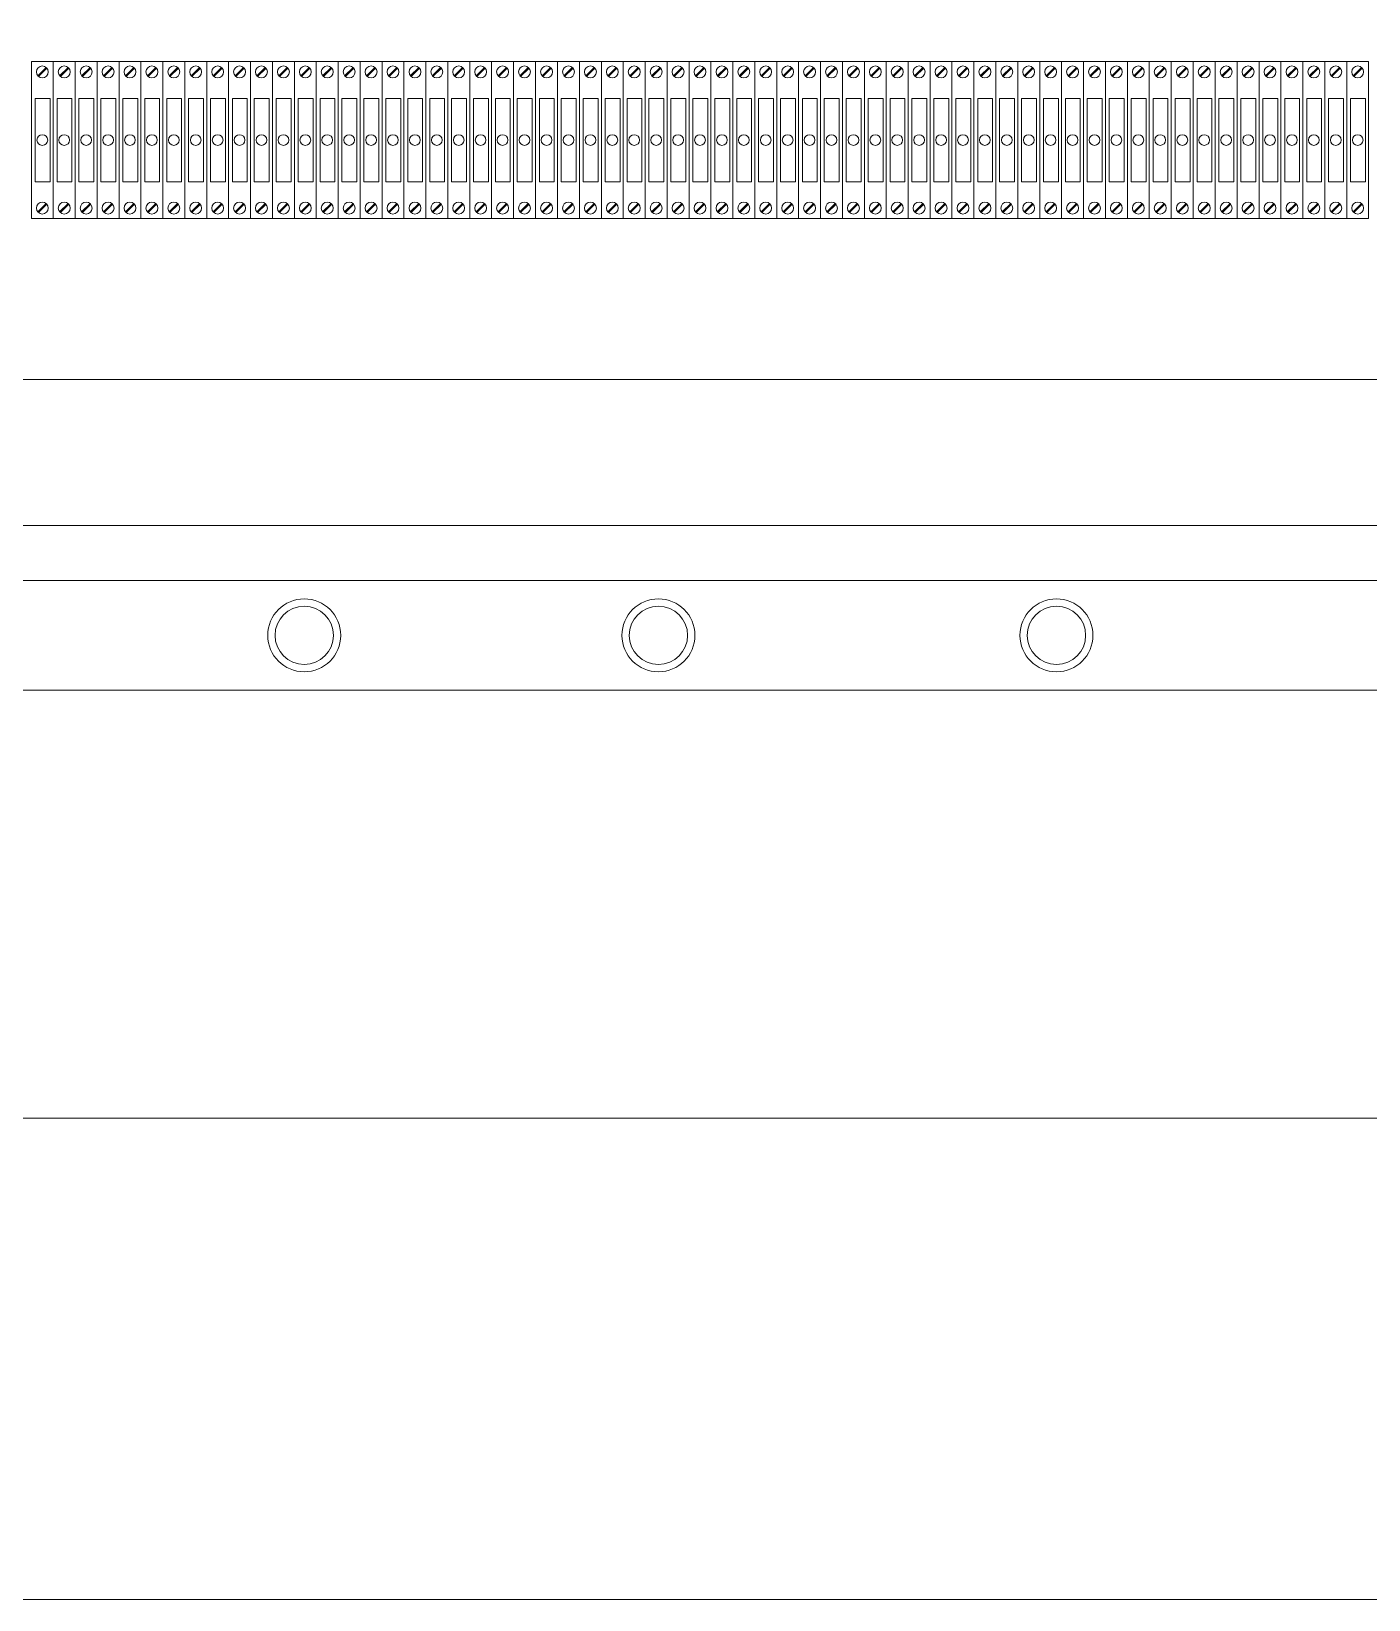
# Model space of a CAD drawing. Header units: millimetres. Extents: x 32721 to 72822, y 57624 to 123188.
# Drawn here: x 38013.9 to 38199, y 61252 to 61469.1 of the extents above; entities that cross this region are included whole.
import ezdxf

# ---------------------------------------------------------------- set-up
doc = ezdxf.new("R2010")
doc.units = ezdxf.units.MM
doc.header["$LTSCALE"] = 10
doc.linetypes.add('DASHED', pattern=[0.75, 0.5, -0.25])
for name, color, linetype, lineweight in [('1轮廓实线层', 7, 'Continuous', 18), ('2细线层', 4, 'Continuous', 18), ('图框层', 7, 'Continuous', 18)]:
    doc.layers.add(name, color=color, linetype=linetype, lineweight=lineweight)

msp = doc.modelspace()

# ---------------------------------------------------------------- linework, layer by layer
at = {"layer": '1轮廓实线层', "lineweight": 13}
for p, q in [((38013.94, 61464.92), (38016.97, 61464.92)), ((38013.94, 61443.19), (38013.94, 61464.92)), ((38014.82, 61462.95), (38015.98, 61464.11)), ((38014.92, 61462.85), (38016.08, 61464.01)), ((38016.97, 61464.92), (38016.97, 61443.19)), ((38016.97, 61464.92), (38020, 61464.92)), ((38016.97, 61443.19), (38016.97, 61464.92)), ((38017.85, 61462.95), (38019.01, 61464.11)), ((38017.96, 61462.85), (38019.12, 61464.01)), ((38020, 61464.92), (38020, 61443.19)), ((38020, 61464.92), (38023.03, 61464.92)), ((38020, 61443.19), (38020, 61464.92)), ((38020.89, 61462.95), (38022.05, 61464.11)), ((38020.99, 61462.85), (38022.15, 61464.01)), ((38023.03, 61464.92), (38023.03, 61443.19)), ((38023.03, 61464.92), (38026.07, 61464.92)), ((38023.03, 61443.19), (38023.03, 61464.92)), ((38023.92, 61462.95), (38025.08, 61464.11)), ((38024.02, 61462.85), (38025.18, 61464.01)), ((38026.07, 61464.92), (38026.07, 61443.19)), ((38026.07, 61464.92), (38029.1, 61464.92)), ((38026.07, 61443.19), (38026.07, 61464.92)), ((38026.95, 61462.95), (38028.11, 61464.11)), ((38027.05, 61462.85), (38028.22, 61464.01)), ((38029.1, 61464.92), (38029.1, 61443.19)), ((38029.1, 61464.92), (38032.13, 61464.92)), ((38029.1, 61443.19), (38029.1, 61464.92)), ((38029.99, 61462.95), (38031.15, 61464.11)), ((38030.09, 61462.85), (38031.25, 61464.01)), ((38032.13, 61464.92), (38032.13, 61443.19)), ((38032.13, 61464.92), (38035.17, 61464.92)), ((38032.13, 61443.19), (38032.13, 61464.92)), ((38033.02, 61462.95), (38034.18, 61464.11)), ((38033.12, 61462.85), (38034.28, 61464.01)), ((38035.17, 61464.92), (38035.17, 61443.19)), ((38035.17, 61464.92), (38038.2, 61464.92)), ((38035.17, 61443.19), (38035.17, 61464.92)), ((38036.05, 61462.95), (38037.21, 61464.11)), ((38036.15, 61462.85), (38037.32, 61464.01)), ((38038.2, 61464.92), (38038.2, 61443.19)), ((38038.2, 61464.92), (38041.23, 61464.92)), ((38038.2, 61443.19), (38038.2, 61464.92)), ((38039.09, 61462.95), (38040.25, 61464.11)), ((38039.19, 61462.85), (38040.35, 61464.01)), ((38041.23, 61464.92), (38041.23, 61443.19)), ((38041.23, 61464.92), (38044.27, 61464.92)), ((38041.23, 61443.19), (38041.23, 61464.92)), ((38042.12, 61462.95), (38043.28, 61464.11)), ((38042.22, 61462.85), (38043.38, 61464.01)), ((38044.27, 61464.92), (38044.27, 61443.19)), ((38044.27, 61464.92), (38047.3, 61464.92)), ((38044.27, 61443.19), (38044.27, 61464.92)), ((38045.15, 61462.95), (38046.31, 61464.11)), ((38045.25, 61462.85), (38046.42, 61464.01)), ((38047.3, 61464.92), (38047.3, 61443.19)), ((38047.3, 61464.92), (38050.33, 61464.92)), ((38047.3, 61443.19), (38047.3, 61464.92)), ((38048.18, 61462.95), (38049.35, 61464.11)), ((38048.29, 61462.85), (38049.45, 61464.01)), ((38050.33, 61464.92), (38050.33, 61443.19)), ((38050.33, 61464.92), (38053.37, 61464.92)), ((38050.33, 61443.19), (38050.33, 61464.92)), ((38051.22, 61462.95), (38052.38, 61464.11)), ((38051.32, 61462.85), (38052.48, 61464.01)), ((38053.37, 61464.92), (38053.37, 61443.19)), ((38053.37, 61464.92), (38056.4, 61464.92)), ((38053.37, 61443.19), (38053.37, 61464.92)), ((38054.25, 61462.95), (38055.41, 61464.11)), ((38054.35, 61462.85), (38055.51, 61464.01)), ((38056.4, 61464.92), (38056.4, 61443.19)), ((38056.4, 61464.92), (38059.43, 61464.92)), ((38056.4, 61443.19), (38056.4, 61464.92)), ((38057.28, 61462.95), (38058.45, 61464.11)), ((38057.39, 61462.85), (38058.55, 61464.01)), ((38059.43, 61464.92), (38059.43, 61443.19)), ((38059.43, 61464.92), (38062.47, 61464.92)), ((38059.43, 61443.19), (38059.43, 61464.92)), ((38060.32, 61462.95), (38061.48, 61464.11)), ((38060.42, 61462.85), (38061.58, 61464.01)), ((38062.47, 61464.92), (38062.47, 61443.19)), ((38062.47, 61464.92), (38065.5, 61464.92)), ((38062.47, 61443.19), (38062.47, 61464.92)), ((38063.35, 61462.95), (38064.51, 61464.11)), ((38063.45, 61462.85), (38064.61, 61464.01)), ((38065.5, 61464.92), (38065.5, 61443.19)), ((38065.5, 61464.92), (38068.53, 61464.92)), ((38065.5, 61443.19), (38065.5, 61464.92)), ((38066.38, 61462.95), (38067.55, 61464.11)), ((38066.49, 61462.85), (38067.65, 61464.01)), ((38068.53, 61464.92), (38068.53, 61443.19)), ((38068.53, 61464.92), (38071.56, 61464.92)), ((38068.53, 61443.19), (38068.53, 61464.92)), ((38069.42, 61462.95), (38070.58, 61464.11)), ((38069.52, 61462.85), (38070.68, 61464.01)), ((38071.56, 61464.92), (38071.56, 61443.19)), ((38071.57, 61464.92), (38074.6, 61464.92)), ((38071.57, 61443.19), (38071.57, 61464.92)), ((38072.45, 61462.95), (38073.61, 61464.11)), ((38072.55, 61462.85), (38073.71, 61464.01)), ((38074.6, 61464.92), (38074.6, 61443.19)), ((38074.6, 61464.92), (38077.63, 61464.92)), ((38074.6, 61443.19), (38074.6, 61464.92)), ((38075.48, 61462.95), (38076.64, 61464.11)), ((38075.58, 61462.85), (38076.75, 61464.01)), ((38077.63, 61464.92), (38077.63, 61443.19)), ((38077.63, 61464.92), (38080.66, 61464.92)), ((38077.63, 61443.19), (38077.63, 61464.92)), ((38078.52, 61462.95), (38079.68, 61464.11)), ((38078.62, 61462.85), (38079.78, 61464.01)), ((38080.66, 61464.92), (38080.66, 61443.19)), ((38080.66, 61464.92), (38083.7, 61464.92)), ((38080.66, 61443.19), (38080.66, 61464.92)), ((38081.55, 61462.95), (38082.71, 61464.11)), ((38081.65, 61462.85), (38082.81, 61464.01)), ((38083.7, 61464.92), (38083.7, 61443.19)), ((38083.72, 61464.92), (38086.76, 61464.92)), ((38084.61, 61462.95), (38085.77, 61464.11)), ((38084.71, 61462.85), (38085.87, 61464.01)), ((38086.76, 61464.92), (38086.76, 61443.19)), ((38086.76, 61464.92), (38089.79, 61464.92)), ((38086.76, 61443.19), (38086.76, 61464.92)), ((38087.64, 61462.95), (38088.8, 61464.11)), ((38087.74, 61462.85), (38088.91, 61464.01)), ((38089.79, 61464.92), (38089.79, 61443.19)), ((38089.79, 61464.92), (38092.82, 61464.92)), ((38089.79, 61443.19), (38089.79, 61464.92)), ((38090.68, 61462.95), (38091.84, 61464.11)), ((38090.78, 61462.85), (38091.94, 61464.01)), ((38092.82, 61464.92), (38092.82, 61443.19)), ((38092.82, 61464.92), (38095.86, 61464.92)), ((38092.82, 61443.19), (38092.82, 61464.92)), ((38093.71, 61462.95), (38094.87, 61464.11)), ((38093.81, 61462.85), (38094.97, 61464.01)), ((38095.86, 61464.92), (38095.86, 61443.19)), ((38095.86, 61464.92), (38098.89, 61464.92)), ((38095.86, 61443.19), (38095.86, 61464.92)), ((38096.74, 61462.95), (38097.9, 61464.11)), ((38096.84, 61462.85), (38098.01, 61464.01)), ((38098.89, 61464.92), (38098.89, 61443.19)), ((38098.89, 61464.92), (38101.92, 61464.92)), ((38098.89, 61443.19), (38098.89, 61464.92)), ((38099.78, 61462.95), (38100.94, 61464.11)), ((38099.88, 61462.85), (38101.04, 61464.01)), ((38101.92, 61464.92), (38101.92, 61443.19)), ((38101.92, 61464.92), (38104.96, 61464.92)), ((38101.92, 61443.19), (38101.92, 61464.92)), ((38102.81, 61462.95), (38103.97, 61464.11)), ((38102.91, 61462.85), (38104.07, 61464.01)), ((38104.96, 61464.92), (38104.96, 61443.19)), ((38104.96, 61464.92), (38107.99, 61464.92)), ((38104.96, 61443.19), (38104.96, 61464.92)), ((38105.84, 61462.95), (38107, 61464.11)), ((38105.94, 61462.85), (38107.11, 61464.01)), ((38107.99, 61464.92), (38107.99, 61443.19)), ((38107.99, 61464.92), (38111.02, 61464.92)), ((38107.99, 61443.19), (38107.99, 61464.92)), ((38108.87, 61462.95), (38110.04, 61464.11)), ((38108.98, 61462.85), (38110.14, 61464.01)), ((38111.02, 61464.92), (38111.02, 61443.19)), ((38111.02, 61464.92), (38114.06, 61464.92)), ((38111.02, 61443.19), (38111.02, 61464.92)), ((38111.91, 61462.95), (38113.07, 61464.11)), ((38112.01, 61462.85), (38113.17, 61464.01)), ((38114.06, 61464.92), (38114.06, 61443.19)), ((38114.06, 61464.92), (38117.09, 61464.92)), ((38114.06, 61443.19), (38114.06, 61464.92)), ((38114.94, 61462.95), (38116.1, 61464.11)), ((38115.04, 61462.85), (38116.2, 61464.01)), ((38117.09, 61464.92), (38117.09, 61443.19)), ((38117.09, 61464.92), (38120.12, 61464.92)), ((38117.09, 61443.19), (38117.09, 61464.92)), ((38117.97, 61462.95), (38119.14, 61464.11)), ((38118.08, 61462.85), (38119.24, 61464.01)), ((38120.12, 61464.92), (38120.12, 61443.19)), ((38120.12, 61464.92), (38123.16, 61464.92)), ((38120.12, 61443.19), (38120.12, 61464.92)), ((38121.01, 61462.95), (38122.17, 61464.11)), ((38121.11, 61462.85), (38122.27, 61464.01)), ((38123.16, 61464.92), (38123.16, 61443.19)), ((38123.16, 61464.92), (38126.19, 61464.92)), ((38123.16, 61443.19), (38123.16, 61464.92)), ((38124.04, 61462.95), (38125.2, 61464.11)), ((38124.14, 61462.85), (38125.3, 61464.01)), ((38126.19, 61464.92), (38126.19, 61443.19)), ((38126.19, 61464.92), (38129.22, 61464.92)), ((38126.19, 61443.19), (38126.19, 61464.92)), ((38127.07, 61462.95), (38128.24, 61464.11)), ((38127.18, 61462.85), (38128.34, 61464.01)), ((38129.22, 61464.92), (38129.22, 61443.19)), ((38129.22, 61464.92), (38132.25, 61464.92)), ((38129.22, 61443.19), (38129.22, 61464.92)), ((38130.11, 61462.95), (38131.27, 61464.11)), ((38130.21, 61462.85), (38131.37, 61464.01)), ((38132.25, 61464.92), (38132.25, 61443.19)), ((38132.26, 61464.92), (38135.29, 61464.92)), ((38132.26, 61443.19), (38132.26, 61464.92)), ((38133.14, 61462.95), (38134.3, 61464.11)), ((38133.24, 61462.85), (38134.4, 61464.01)), ((38135.29, 61464.92), (38135.29, 61443.19)), ((38135.29, 61464.92), (38138.32, 61464.92)), ((38135.29, 61443.19), (38135.29, 61464.92)), ((38136.17, 61462.95), (38137.33, 61464.11)), ((38136.27, 61462.85), (38137.44, 61464.01)), ((38138.32, 61464.92), (38138.32, 61443.19)), ((38138.32, 61464.92), (38141.35, 61464.92)), ((38138.32, 61443.19), (38138.32, 61464.92)), ((38139.21, 61462.95), (38140.37, 61464.11)), ((38139.31, 61462.85), (38140.47, 61464.01)), ((38141.35, 61464.92), (38141.35, 61443.19)), ((38141.35, 61464.92), (38144.39, 61464.92)), ((38141.35, 61443.19), (38141.35, 61464.92)), ((38142.24, 61462.95), (38143.4, 61464.11)), ((38142.34, 61462.85), (38143.5, 61464.01)), ((38144.39, 61464.92), (38144.39, 61443.19)), ((38144.39, 61464.92), (38147.42, 61464.92)), ((38144.39, 61443.19), (38144.39, 61464.92)), ((38145.27, 61462.95), (38146.43, 61464.11)), ((38145.37, 61462.85), (38146.54, 61464.01)), ((38147.42, 61464.92), (38147.42, 61443.19)), ((38147.42, 61443.19), (38147.42, 61464.92)), ((38147.42, 61464.92), (38150.45, 61464.92)), ((38147.42, 61443.19), (38147.42, 61464.92)), ((38148.31, 61462.95), (38149.47, 61464.11)), ((38148.41, 61462.85), (38149.57, 61464.01)), ((38150.45, 61464.92), (38150.45, 61443.19)), ((38150.45, 61464.92), (38153.49, 61464.92)), ((38150.45, 61443.19), (38150.45, 61464.92)), ((38151.34, 61462.95), (38152.5, 61464.11)), ((38151.44, 61462.85), (38152.6, 61464.01)), ((38153.49, 61464.92), (38153.49, 61443.19)), ((38153.49, 61464.92), (38156.52, 61464.92)), ((38153.49, 61443.19), (38153.49, 61464.92)), ((38154.37, 61462.95), (38155.53, 61464.11)), ((38154.47, 61462.85), (38155.64, 61464.01)), ((38156.52, 61464.92), (38156.52, 61443.19)), ((38156.52, 61464.92), (38159.55, 61464.92)), ((38156.52, 61443.19), (38156.52, 61464.92)), ((38157.41, 61462.95), (38158.57, 61464.11)), ((38157.51, 61462.85), (38158.67, 61464.01)), ((38159.55, 61464.92), (38159.55, 61443.19)), ((38159.55, 61464.92), (38162.59, 61464.92)), ((38159.55, 61443.19), (38159.55, 61464.92)), ((38160.44, 61462.95), (38161.6, 61464.11)), ((38160.54, 61462.85), (38161.7, 61464.01)), ((38162.59, 61464.92), (38162.59, 61443.19)), ((38162.59, 61464.92), (38165.62, 61464.92)), ((38162.59, 61443.19), (38162.59, 61464.92)), ((38163.47, 61462.95), (38164.63, 61464.11)), ((38163.57, 61462.85), (38164.74, 61464.01)), ((38165.62, 61464.92), (38165.62, 61443.19)), ((38165.62, 61464.92), (38168.65, 61464.92)), ((38165.62, 61443.19), (38165.62, 61464.92)), ((38166.51, 61462.95), (38167.67, 61464.11)), ((38166.61, 61462.85), (38167.77, 61464.01)), ((38168.65, 61464.92), (38168.65, 61443.19)), ((38168.65, 61464.92), (38171.69, 61464.92)), ((38168.65, 61443.19), (38168.65, 61464.92)), ((38169.54, 61462.95), (38170.7, 61464.11)), ((38169.64, 61462.85), (38170.8, 61464.01)), ((38171.69, 61464.92), (38171.69, 61443.19)), ((38171.71, 61464.92), (38174.75, 61464.92)), ((38172.6, 61462.95), (38173.76, 61464.11)), ((38172.7, 61462.85), (38173.86, 61464.01)), ((38174.75, 61464.92), (38174.75, 61443.19)), ((38174.75, 61464.92), (38177.78, 61464.92)), ((38174.75, 61443.19), (38174.75, 61464.92)), ((38175.63, 61462.95), (38176.79, 61464.11)), ((38175.73, 61462.85), (38176.9, 61464.01)), ((38177.78, 61464.92), (38177.78, 61443.19)), ((38177.78, 61464.92), (38180.81, 61464.92)), ((38177.78, 61443.19), (38177.78, 61464.92)), ((38178.66, 61462.95), (38179.83, 61464.11)), ((38178.77, 61462.85), (38179.93, 61464.01)), ((38180.81, 61464.92), (38180.81, 61443.19)), ((38180.81, 61464.92), (38183.85, 61464.92)), ((38180.81, 61443.19), (38180.81, 61464.92)), ((38181.7, 61462.95), (38182.86, 61464.11)), ((38181.8, 61462.85), (38182.96, 61464.01)), ((38183.85, 61464.92), (38183.85, 61443.19)), ((38183.85, 61464.92), (38186.88, 61464.92)), ((38183.85, 61443.19), (38183.85, 61464.92)), ((38184.73, 61462.95), (38185.89, 61464.11)), ((38184.83, 61462.85), (38185.99, 61464.01)), ((38186.88, 61464.92), (38186.88, 61443.19)), ((38186.88, 61464.92), (38189.91, 61464.92)), ((38186.88, 61443.19), (38186.88, 61464.92)), ((38187.76, 61462.95), (38188.93, 61464.11)), ((38187.87, 61462.85), (38189.03, 61464.01)), ((38189.91, 61464.92), (38189.91, 61443.19)), ((38189.91, 61464.92), (38192.95, 61464.92)), ((38189.91, 61443.19), (38189.91, 61464.92)), ((38190.8, 61462.95), (38191.96, 61464.11)), ((38190.9, 61462.85), (38192.06, 61464.01)), ((38192.95, 61464.92), (38192.95, 61443.19)), ((38192.95, 61464.92), (38195.98, 61464.92)), ((38192.95, 61443.19), (38192.95, 61464.92)), ((38193.83, 61462.95), (38194.99, 61464.11)), ((38193.93, 61462.85), (38195.09, 61464.01)), ((38195.98, 61464.92), (38195.98, 61443.19)), ((38195.98, 61464.92), (38199.01, 61464.92)), ((38195.98, 61443.19), (38195.98, 61464.92)), ((38196.86, 61462.95), (38198.03, 61464.11)), ((38196.97, 61462.85), (38198.13, 61464.01)), ((38199.01, 61464.92), (38199.01, 61443.19)), ((38014.82, 61444.1), (38015.98, 61445.26)), ((38014.92, 61444), (38016.08, 61445.16)), ((38017.85, 61444.1), (38019.01, 61445.26)), ((38017.96, 61444), (38019.12, 61445.16)), ((38020.89, 61444.1), (38022.05, 61445.26)), ((38020.99, 61444), (38022.15, 61445.16)), ((38023.92, 61444.1), (38025.08, 61445.26)), ((38024.02, 61444), (38025.18, 61445.16)), ((38026.95, 61444.1), (38028.11, 61445.26)), ((38027.05, 61444), (38028.22, 61445.16)), ((38029.99, 61444.1), (38031.15, 61445.26)), ((38030.09, 61444), (38031.25, 61445.16)), ((38033.02, 61444.1), (38034.18, 61445.26)), ((38033.12, 61444), (38034.28, 61445.16)), ((38036.05, 61444.1), (38037.21, 61445.26)), ((38036.15, 61444), (38037.32, 61445.16)), ((38039.09, 61444.1), (38040.25, 61445.26)), ((38039.19, 61444), (38040.35, 61445.16)), ((38042.12, 61444.1), (38043.28, 61445.26)), ((38042.22, 61444), (38043.38, 61445.16)), ((38045.15, 61444.1), (38046.31, 61445.26)), ((38045.25, 61444), (38046.42, 61445.16)), ((38048.18, 61444.1), (38049.35, 61445.26)), ((38048.29, 61444), (38049.45, 61445.16)), ((38051.22, 61444.1), (38052.38, 61445.26)), ((38051.32, 61444), (38052.48, 61445.16)), ((38054.25, 61444.1), (38055.41, 61445.26)), ((38054.35, 61444), (38055.51, 61445.16)), ((38057.28, 61444.1), (38058.45, 61445.26)), ((38057.39, 61444), (38058.55, 61445.16)), ((38060.32, 61444.1), (38061.48, 61445.26)), ((38060.42, 61444), (38061.58, 61445.16)), ((38063.35, 61444.1), (38064.51, 61445.26)), ((38063.45, 61444), (38064.61, 61445.16)), ((38066.38, 61444.1), (38067.55, 61445.26)), ((38066.49, 61444), (38067.65, 61445.16)), ((38069.42, 61444.1), (38070.58, 61445.26)), ((38069.52, 61444), (38070.68, 61445.16)), ((38072.45, 61444.1), (38073.61, 61445.26)), ((38072.55, 61444), (38073.71, 61445.16)), ((38075.48, 61444.1), (38076.64, 61445.26)), ((38075.58, 61444), (38076.75, 61445.16)), ((38078.52, 61444.1), (38079.68, 61445.26)), ((38078.62, 61444), (38079.78, 61445.16)), ((38081.55, 61444.1), (38082.71, 61445.26)), ((38081.65, 61444), (38082.81, 61445.16)), ((38084.61, 61444.1), (38085.77, 61445.26)), ((38084.71, 61444), (38085.87, 61445.16)), ((38087.64, 61444.1), (38088.8, 61445.26)), ((38087.74, 61444), (38088.91, 61445.16)), ((38090.68, 61444.1), (38091.84, 61445.26)), ((38090.78, 61444), (38091.94, 61445.16)), ((38093.71, 61444.1), (38094.87, 61445.26)), ((38093.81, 61444), (38094.97, 61445.16)), ((38096.74, 61444.1), (38097.9, 61445.26)), ((38096.84, 61444), (38098.01, 61445.16)), ((38099.78, 61444.1), (38100.94, 61445.26)), ((38099.88, 61444), (38101.04, 61445.16)), ((38102.81, 61444.1), (38103.97, 61445.26)), ((38102.91, 61444), (38104.07, 61445.16)), ((38105.84, 61444.1), (38107, 61445.26)), ((38105.94, 61444), (38107.11, 61445.16)), ((38108.87, 61444.1), (38110.04, 61445.26)), ((38108.98, 61444), (38110.14, 61445.16)), ((38111.91, 61444.1), (38113.07, 61445.26)), ((38112.01, 61444), (38113.17, 61445.16)), ((38114.94, 61444.1), (38116.1, 61445.26)), ((38115.04, 61444), (38116.2, 61445.16)), ((38117.97, 61444.1), (38119.14, 61445.26)), ((38118.08, 61444), (38119.24, 61445.16)), ((38121.01, 61444.1), (38122.17, 61445.26)), ((38121.11, 61444), (38122.27, 61445.16)), ((38124.04, 61444.1), (38125.2, 61445.26)), ((38124.14, 61444), (38125.3, 61445.16)), ((38127.07, 61444.1), (38128.24, 61445.26)), ((38127.18, 61444), (38128.34, 61445.16)), ((38130.11, 61444.1), (38131.27, 61445.26)), ((38130.21, 61444), (38131.37, 61445.16)), ((38133.14, 61444.1), (38134.3, 61445.26)), ((38133.24, 61444), (38134.4, 61445.16)), ((38136.17, 61444.1), (38137.33, 61445.26)), ((38136.27, 61444), (38137.44, 61445.16)), ((38139.21, 61444.1), (38140.37, 61445.26)), ((38139.31, 61444), (38140.47, 61445.16)), ((38142.24, 61444.1), (38143.4, 61445.26)), ((38142.34, 61444), (38143.5, 61445.16)), ((38145.27, 61444.1), (38146.43, 61445.26)), ((38145.37, 61444), (38146.54, 61445.16)), ((38148.31, 61444.1), (38149.47, 61445.26)), ((38148.41, 61444), (38149.57, 61445.16)), ((38151.34, 61444.1), (38152.5, 61445.26)), ((38151.44, 61444), (38152.6, 61445.16)), ((38154.37, 61444.1), (38155.53, 61445.26)), ((38154.47, 61444), (38155.64, 61445.16)), ((38157.41, 61444.1), (38158.57, 61445.26)), ((38157.51, 61444), (38158.67, 61445.16)), ((38160.44, 61444.1), (38161.6, 61445.26)), ((38160.54, 61444), (38161.7, 61445.16)), ((38163.47, 61444.1), (38164.63, 61445.26)), ((38163.57, 61444), (38164.74, 61445.16)), ((38166.51, 61444.1), (38167.67, 61445.26)), ((38166.61, 61444), (38167.77, 61445.16)), ((38169.54, 61444.1), (38170.7, 61445.26)), ((38169.64, 61444), (38170.8, 61445.16)), ((38172.6, 61444.1), (38173.76, 61445.26)), ((38172.7, 61444), (38173.86, 61445.16)), ((38175.63, 61444.1), (38176.79, 61445.26)), ((38175.73, 61444), (38176.9, 61445.16)), ((38178.66, 61444.1), (38179.83, 61445.26)), ((38178.77, 61444), (38179.93, 61445.16)), ((38181.7, 61444.1), (38182.86, 61445.26)), ((38181.8, 61444), (38182.96, 61445.16)), ((38184.73, 61444.1), (38185.89, 61445.26)), ((38184.83, 61444), (38185.99, 61445.16)), ((38187.76, 61444.1), (38188.93, 61445.26)), ((38187.87, 61444), (38189.03, 61445.16)), ((38190.8, 61444.1), (38191.96, 61445.26)), ((38190.9, 61444), (38192.06, 61445.16)), ((38193.83, 61444.1), (38194.99, 61445.26)), ((38193.93, 61444), (38195.09, 61445.16)), ((38196.86, 61444.1), (38198.03, 61445.26)), ((38196.97, 61444), (38198.13, 61445.16)), ((38016.97, 61443.19), (38013.94, 61443.19)), ((38020, 61443.19), (38016.97, 61443.19)), ((38023.03, 61443.19), (38020, 61443.19)), ((38026.07, 61443.19), (38023.03, 61443.19)), ((38029.1, 61443.19), (38026.07, 61443.19)), ((38032.13, 61443.19), (38029.1, 61443.19)), ((38035.17, 61443.19), (38032.13, 61443.19)), ((38038.2, 61443.19), (38035.17, 61443.19)), ((38041.23, 61443.19), (38038.2, 61443.19)), ((38044.27, 61443.19), (38041.23, 61443.19)), ((38047.3, 61443.19), (38044.27, 61443.19)), ((38050.33, 61443.19), (38047.3, 61443.19)), ((38053.37, 61443.19), (38050.33, 61443.19)), ((38056.4, 61443.19), (38053.37, 61443.19)), ((38059.43, 61443.19), (38056.4, 61443.19)), ((38062.47, 61443.19), (38059.43, 61443.19)), ((38065.5, 61443.19), (38062.47, 61443.19)), ((38068.53, 61443.19), (38065.5, 61443.19)), ((38071.56, 61443.19), (38068.53, 61443.19)), ((38074.6, 61443.19), (38071.57, 61443.19)), ((38077.63, 61443.19), (38074.6, 61443.19)), ((38080.66, 61443.19), (38077.63, 61443.19)), ((38083.7, 61443.19), (38080.66, 61443.19)), ((38086.76, 61443.19), (38083.72, 61443.19)), ((38089.79, 61443.19), (38086.76, 61443.19)), ((38092.82, 61443.19), (38089.79, 61443.19)), ((38095.86, 61443.19), (38092.82, 61443.19)), ((38098.89, 61443.19), (38095.86, 61443.19)), ((38101.92, 61443.19), (38098.89, 61443.19)), ((38104.96, 61443.19), (38101.92, 61443.19)), ((38107.99, 61443.19), (38104.96, 61443.19)), ((38111.02, 61443.19), (38107.99, 61443.19)), ((38114.06, 61443.19), (38111.02, 61443.19)), ((38117.09, 61443.19), (38114.06, 61443.19)), ((38120.12, 61443.19), (38117.09, 61443.19)), ((38123.16, 61443.19), (38120.12, 61443.19)), ((38126.19, 61443.19), (38123.16, 61443.19)), ((38129.22, 61443.19), (38126.19, 61443.19)), ((38132.25, 61443.19), (38129.22, 61443.19)), ((38135.29, 61443.19), (38132.26, 61443.19)), ((38138.32, 61443.19), (38135.29, 61443.19)), ((38141.35, 61443.19), (38138.32, 61443.19)), ((38144.39, 61443.19), (38141.35, 61443.19)), ((38147.42, 61443.19), (38144.39, 61443.19)), ((38150.45, 61443.19), (38147.42, 61443.19)), ((38153.49, 61443.19), (38150.45, 61443.19)), ((38156.52, 61443.19), (38153.49, 61443.19)), ((38159.55, 61443.19), (38156.52, 61443.19)), ((38162.59, 61443.19), (38159.55, 61443.19)), ((38165.62, 61443.19), (38162.59, 61443.19)), ((38168.65, 61443.19), (38165.62, 61443.19)), ((38171.69, 61443.19), (38168.65, 61443.19)), ((38174.75, 61443.19), (38171.71, 61443.19)), ((38177.78, 61443.19), (38174.75, 61443.19)), ((38180.81, 61443.19), (38177.78, 61443.19)), ((38183.85, 61443.19), (38180.81, 61443.19)), ((38186.88, 61443.19), (38183.85, 61443.19)), ((38189.91, 61443.19), (38186.88, 61443.19)), ((38192.95, 61443.19), (38189.91, 61443.19)), ((38195.98, 61443.19), (38192.95, 61443.19)), ((38199.01, 61443.19), (38195.98, 61443.19))]:
    msp.add_line(p, q, dxfattribs=at)
at = {"layer": '1轮廓实线层'}
for p, q in [((38189.78, 61420.91), (37814.03, 61420.91)), ((38391.94, 61420.91), (37814.03, 61420.91)), ((38412.16, 61400.7), (37793.82, 61400.7)), ((37768.4, 61393.06), (38437.57, 61393.06)), ((37754.01, 61377.89), (38453.5, 61377.89))]:
    msp.add_line(p, q, dxfattribs=at)
at = {"layer": '1轮廓实线层', "linetype": 'DASHED'}
msp.add_lwpolyline([(37616.2, 62184.8), (38552.14, 62184.8), (38552.14, 61318.65), (37616.2, 61318.65)], close=True, dxfattribs=at)
at = {"layer": '1轮廓实线层', "lineweight": 13}
for points in [[(38014.46, 61459.78), (38016.52, 61459.78), (38016.52, 61448.28), (38014.46, 61448.28)], [(38017.49, 61459.78), (38019.55, 61459.78), (38019.55, 61448.28), (38017.49, 61448.28)], [(38020.52, 61459.78), (38022.59, 61459.78), (38022.59, 61448.28), (38020.52, 61448.28)], [(38023.56, 61459.78), (38025.62, 61459.78), (38025.62, 61448.28), (38023.56, 61448.28)], [(38026.59, 61459.78), (38028.65, 61459.78), (38028.65, 61448.28), (38026.59, 61448.28)], [(38029.62, 61459.78), (38031.69, 61459.78), (38031.69, 61448.28), (38029.62, 61448.28)], [(38032.66, 61459.78), (38034.72, 61459.78), (38034.72, 61448.28), (38032.66, 61448.28)], [(38035.69, 61459.78), (38037.75, 61459.78), (38037.75, 61448.28), (38035.69, 61448.28)], [(38038.72, 61459.78), (38040.79, 61459.78), (38040.79, 61448.28), (38038.72, 61448.28)], [(38041.76, 61459.78), (38043.82, 61459.78), (38043.82, 61448.28), (38041.76, 61448.28)], [(38044.79, 61459.78), (38046.85, 61459.78), (38046.85, 61448.28), (38044.79, 61448.28)], [(38047.82, 61459.78), (38049.89, 61459.78), (38049.89, 61448.28), (38047.82, 61448.28)], [(38050.86, 61459.78), (38052.92, 61459.78), (38052.92, 61448.28), (38050.86, 61448.28)], [(38053.89, 61459.78), (38055.95, 61459.78), (38055.95, 61448.28), (38053.89, 61448.28)], [(38056.92, 61459.78), (38058.98, 61459.78), (38058.98, 61448.28), (38056.92, 61448.28)], [(38059.96, 61459.78), (38062.02, 61459.78), (38062.02, 61448.28), (38059.96, 61448.28)], [(38062.99, 61459.78), (38065.05, 61459.78), (38065.05, 61448.28), (38062.99, 61448.28)], [(38066.02, 61459.78), (38068.08, 61459.78), (38068.08, 61448.28), (38066.02, 61448.28)], [(38069.06, 61459.78), (38071.12, 61459.78), (38071.12, 61448.28), (38069.06, 61448.28)], [(38072.09, 61459.78), (38074.15, 61459.78), (38074.15, 61448.28), (38072.09, 61448.28)], [(38075.12, 61459.78), (38077.18, 61459.78), (38077.18, 61448.28), (38075.12, 61448.28)], [(38078.15, 61459.78), (38080.22, 61459.78), (38080.22, 61448.28), (38078.15, 61448.28)], [(38081.19, 61459.78), (38083.25, 61459.78), (38083.25, 61448.28), (38081.19, 61448.28)], [(38084.25, 61459.78), (38086.31, 61459.78), (38086.31, 61448.28), (38084.25, 61448.28)], [(38087.28, 61459.78), (38089.34, 61459.78), (38089.34, 61448.28), (38087.28, 61448.28)], [(38090.31, 61459.78), (38092.38, 61459.78), (38092.38, 61448.28), (38090.31, 61448.28)], [(38093.35, 61459.78), (38095.41, 61459.78), (38095.41, 61448.28), (38093.35, 61448.28)], [(38096.38, 61459.78), (38098.44, 61459.78), (38098.44, 61448.28), (38096.38, 61448.28)], [(38099.41, 61459.78), (38101.48, 61459.78), (38101.48, 61448.28), (38099.41, 61448.28)], [(38102.45, 61459.78), (38104.51, 61459.78), (38104.51, 61448.28), (38102.45, 61448.28)], [(38105.48, 61459.78), (38107.54, 61459.78), (38107.54, 61448.28), (38105.48, 61448.28)], [(38108.51, 61459.78), (38110.58, 61459.78), (38110.58, 61448.28), (38108.51, 61448.28)], [(38111.55, 61459.78), (38113.61, 61459.78), (38113.61, 61448.28), (38111.55, 61448.28)], [(38114.58, 61459.78), (38116.64, 61459.78), (38116.64, 61448.28), (38114.58, 61448.28)], [(38117.61, 61459.78), (38119.67, 61459.78), (38119.67, 61448.28), (38117.61, 61448.28)], [(38120.65, 61459.78), (38122.71, 61459.78), (38122.71, 61448.28), (38120.65, 61448.28)], [(38123.68, 61459.78), (38125.74, 61459.78), (38125.74, 61448.28), (38123.68, 61448.28)], [(38126.71, 61459.78), (38128.77, 61459.78), (38128.77, 61448.28), (38126.71, 61448.28)], [(38129.75, 61459.78), (38131.81, 61459.78), (38131.81, 61448.28), (38129.75, 61448.28)], [(38132.78, 61459.78), (38134.84, 61459.78), (38134.84, 61448.28), (38132.78, 61448.28)], [(38135.81, 61459.78), (38137.87, 61459.78), (38137.87, 61448.28), (38135.81, 61448.28)], [(38138.84, 61459.78), (38140.91, 61459.78), (38140.91, 61448.28), (38138.84, 61448.28)], [(38141.88, 61459.78), (38143.94, 61459.78), (38143.94, 61448.28), (38141.88, 61448.28)], [(38144.91, 61459.78), (38146.97, 61459.78), (38146.97, 61448.28), (38144.91, 61448.28)], [(38147.94, 61459.78), (38150.01, 61459.78), (38150.01, 61448.28), (38147.94, 61448.28)], [(38150.98, 61459.78), (38153.04, 61459.78), (38153.04, 61448.28), (38150.98, 61448.28)], [(38154.01, 61459.78), (38156.07, 61459.78), (38156.07, 61448.28), (38154.01, 61448.28)], [(38157.04, 61459.78), (38159.11, 61459.78), (38159.11, 61448.28), (38157.04, 61448.28)], [(38160.08, 61459.78), (38162.14, 61459.78), (38162.14, 61448.28), (38160.08, 61448.28)], [(38163.11, 61459.78), (38165.17, 61459.78), (38165.17, 61448.28), (38163.11, 61448.28)], [(38166.14, 61459.78), (38168.21, 61459.78), (38168.21, 61448.28), (38166.14, 61448.28)], [(38169.18, 61459.78), (38171.24, 61459.78), (38171.24, 61448.28), (38169.18, 61448.28)], [(38172.24, 61459.78), (38174.3, 61459.78), (38174.3, 61448.28), (38172.24, 61448.28)], [(38175.27, 61459.78), (38177.33, 61459.78), (38177.33, 61448.28), (38175.27, 61448.28)], [(38178.3, 61459.78), (38180.37, 61459.78), (38180.37, 61448.28), (38178.3, 61448.28)], [(38181.34, 61459.78), (38183.4, 61459.78), (38183.4, 61448.28), (38181.34, 61448.28)], [(38184.37, 61459.78), (38186.43, 61459.78), (38186.43, 61448.28), (38184.37, 61448.28)], [(38187.4, 61459.78), (38189.46, 61459.78), (38189.46, 61448.28), (38187.4, 61448.28)], [(38190.44, 61459.78), (38192.5, 61459.78), (38192.5, 61448.28), (38190.44, 61448.28)], [(38193.47, 61459.78), (38195.53, 61459.78), (38195.53, 61448.28), (38193.47, 61448.28)], [(38196.5, 61459.78), (38198.56, 61459.78), (38198.56, 61448.28), (38196.5, 61448.28)]]:
    msp.add_lwpolyline(points, close=True, dxfattribs=at)
for centre, radius in [((38015.45, 61463.48), 0.821), ((38018.48, 61463.48), 0.821), ((38021.52, 61463.48), 0.821), ((38024.55, 61463.48), 0.821), ((38027.58, 61463.48), 0.821), ((38030.62, 61463.48), 0.821), ((38033.65, 61463.48), 0.821), ((38036.68, 61463.48), 0.821), ((38039.72, 61463.48), 0.821), ((38042.75, 61463.48), 0.821), ((38045.78, 61463.48), 0.821), ((38048.82, 61463.48), 0.821), ((38051.85, 61463.48), 0.821), ((38054.88, 61463.48), 0.821), ((38057.92, 61463.48), 0.821), ((38060.95, 61463.48), 0.821), ((38063.98, 61463.48), 0.821), ((38067.02, 61463.48), 0.821), ((38070.05, 61463.48), 0.821), ((38073.08, 61463.48), 0.821), ((38076.11, 61463.48), 0.821), ((38079.15, 61463.48), 0.821), ((38082.18, 61463.48), 0.821), ((38085.24, 61463.48), 0.821), ((38088.27, 61463.48), 0.821), ((38091.31, 61463.48), 0.821), ((38094.34, 61463.48), 0.821), ((38097.37, 61463.48), 0.821), ((38100.41, 61463.48), 0.821), ((38103.44, 61463.48), 0.821), ((38106.47, 61463.48), 0.821), ((38109.51, 61463.48), 0.821), ((38112.54, 61463.48), 0.821), ((38115.57, 61463.48), 0.821), ((38118.61, 61463.48), 0.821), ((38121.64, 61463.48), 0.821), ((38124.67, 61463.48), 0.821), ((38127.71, 61463.48), 0.821), ((38130.74, 61463.48), 0.821), ((38133.77, 61463.48), 0.821), ((38136.8, 61463.48), 0.821), ((38139.84, 61463.48), 0.821), ((38142.87, 61463.48), 0.821), ((38145.9, 61463.48), 0.821), ((38148.94, 61463.48), 0.821), ((38151.97, 61463.48), 0.821), ((38155, 61463.48), 0.821), ((38158.04, 61463.48), 0.821), ((38161.07, 61463.48), 0.821), ((38164.1, 61463.48), 0.821), ((38167.14, 61463.48), 0.821), ((38170.17, 61463.48), 0.821), ((38173.23, 61463.48), 0.821), ((38176.26, 61463.48), 0.821), ((38179.3, 61463.48), 0.821), ((38182.33, 61463.48), 0.821), ((38185.36, 61463.48), 0.821), ((38188.4, 61463.48), 0.821), ((38191.43, 61463.48), 0.821), ((38194.46, 61463.48), 0.821), ((38197.5, 61463.48), 0.821), ((38015.45, 61454.05), 0.742), ((38018.48, 61454.05), 0.742), ((38021.52, 61454.05), 0.742), ((38024.55, 61454.05), 0.742), ((38027.58, 61454.05), 0.742), ((38030.62, 61454.05), 0.742), ((38033.65, 61454.05), 0.742), ((38036.68, 61454.05), 0.742), ((38039.72, 61454.05), 0.742), ((38042.75, 61454.05), 0.742), ((38045.78, 61454.05), 0.742), ((38048.82, 61454.05), 0.742), ((38051.85, 61454.05), 0.742), ((38054.88, 61454.05), 0.742), ((38057.92, 61454.05), 0.742), ((38060.95, 61454.05), 0.742), ((38063.98, 61454.05), 0.742), ((38067.02, 61454.05), 0.742), ((38070.05, 61454.05), 0.742), ((38073.08, 61454.05), 0.742), ((38076.11, 61454.05), 0.742), ((38079.15, 61454.05), 0.742), ((38082.18, 61454.05), 0.742), ((38085.24, 61454.05), 0.742), ((38088.27, 61454.05), 0.742), ((38091.31, 61454.05), 0.742), ((38094.34, 61454.05), 0.742), ((38097.37, 61454.05), 0.742), ((38100.41, 61454.05), 0.742), ((38103.44, 61454.05), 0.742), ((38106.47, 61454.05), 0.742), ((38109.51, 61454.05), 0.742), ((38112.54, 61454.05), 0.742), ((38115.57, 61454.05), 0.742), ((38118.61, 61454.05), 0.742), ((38121.64, 61454.05), 0.742), ((38124.67, 61454.05), 0.742), ((38127.71, 61454.05), 0.742), ((38130.74, 61454.05), 0.742), ((38133.77, 61454.05), 0.742), ((38136.8, 61454.05), 0.742), ((38139.84, 61454.05), 0.742), ((38142.87, 61454.05), 0.742), ((38145.9, 61454.05), 0.742), ((38148.94, 61454.05), 0.742), ((38151.97, 61454.05), 0.742), ((38155, 61454.05), 0.742), ((38158.04, 61454.05), 0.742), ((38161.07, 61454.05), 0.742), ((38164.1, 61454.05), 0.742), ((38167.14, 61454.05), 0.742), ((38170.17, 61454.05), 0.742), ((38173.23, 61454.05), 0.742), ((38176.26, 61454.05), 0.742), ((38179.3, 61454.05), 0.742), ((38182.33, 61454.05), 0.742), ((38185.36, 61454.05), 0.742), ((38188.4, 61454.05), 0.742), ((38191.43, 61454.05), 0.742), ((38194.46, 61454.05), 0.742), ((38197.5, 61454.05), 0.742), ((38015.45, 61444.63), 0.821), ((38018.48, 61444.63), 0.821), ((38021.52, 61444.63), 0.821), ((38024.55, 61444.63), 0.821), ((38027.58, 61444.63), 0.821), ((38030.62, 61444.63), 0.821), ((38033.65, 61444.63), 0.821), ((38036.68, 61444.63), 0.821), ((38039.72, 61444.63), 0.821), ((38042.75, 61444.63), 0.821), ((38045.78, 61444.63), 0.821), ((38048.82, 61444.63), 0.821), ((38051.85, 61444.63), 0.821), ((38054.88, 61444.63), 0.821), ((38057.92, 61444.63), 0.821), ((38060.95, 61444.63), 0.821), ((38063.98, 61444.63), 0.821), ((38067.02, 61444.63), 0.821), ((38070.05, 61444.63), 0.821), ((38073.08, 61444.63), 0.821), ((38076.11, 61444.63), 0.821), ((38079.15, 61444.63), 0.821), ((38082.18, 61444.63), 0.821), ((38085.24, 61444.63), 0.821), ((38088.27, 61444.63), 0.821), ((38091.31, 61444.63), 0.821), ((38094.34, 61444.63), 0.821), ((38097.37, 61444.63), 0.821), ((38100.41, 61444.63), 0.821), ((38103.44, 61444.63), 0.821), ((38106.47, 61444.63), 0.821), ((38109.51, 61444.63), 0.821), ((38112.54, 61444.63), 0.821), ((38115.57, 61444.63), 0.821), ((38118.61, 61444.63), 0.821), ((38121.64, 61444.63), 0.821), ((38124.67, 61444.63), 0.821), ((38127.71, 61444.63), 0.821), ((38130.74, 61444.63), 0.821), ((38133.77, 61444.63), 0.821), ((38136.8, 61444.63), 0.821), ((38139.84, 61444.63), 0.821), ((38142.87, 61444.63), 0.821), ((38145.9, 61444.63), 0.821), ((38148.94, 61444.63), 0.821), ((38151.97, 61444.63), 0.821), ((38155, 61444.63), 0.821), ((38158.04, 61444.63), 0.821), ((38161.07, 61444.63), 0.821), ((38164.1, 61444.63), 0.821), ((38167.14, 61444.63), 0.821), ((38170.17, 61444.63), 0.821), ((38173.23, 61444.63), 0.821), ((38176.26, 61444.63), 0.821), ((38179.3, 61444.63), 0.821), ((38182.33, 61444.63), 0.821), ((38185.36, 61444.63), 0.821), ((38188.4, 61444.63), 0.821), ((38191.43, 61444.63), 0.821), ((38194.46, 61444.63), 0.821), ((38197.5, 61444.63), 0.821)]:
    msp.add_circle(centre, radius, dxfattribs=at)
at = {"layer": '1轮廓实线层'}
for centre, radius in [((38051.7, 61385.48), 5.05), ((38100.72, 61385.48), 5.05), ((38155.81, 61385.48), 5.05), ((38051.7, 61385.48), 4.04), ((38100.72, 61385.48), 4.04), ((38155.81, 61385.48), 4.04)]:
    msp.add_circle(centre, radius, dxfattribs=at)
at = {"layer": '2细线层'}
msp.add_line((41409.53, 61251.98), (37449.53, 61251.98), dxfattribs=at)
at = {"layer": '图框层'}
msp.add_line((37616.2, 61318.65), (41342.86, 61318.65), dxfattribs=at)

doc.saveas('drawing.dxf')
